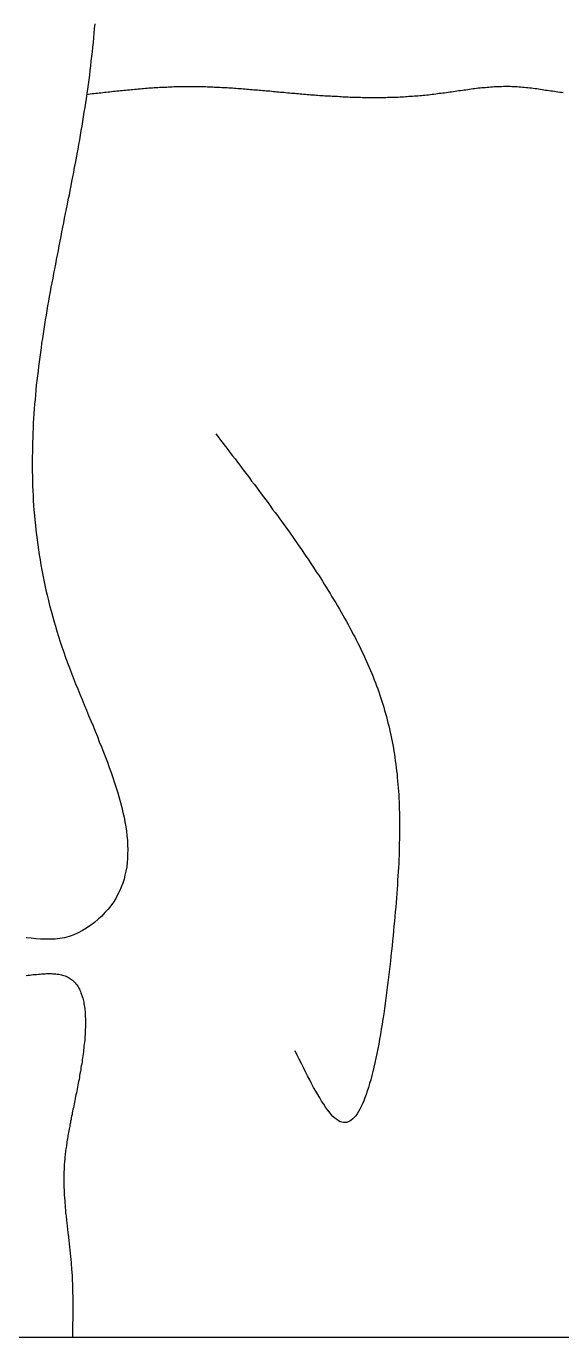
# Model space of a CAD drawing. Extents: x 443 to 1217, y -1921 to -677.
# Drawn here: x 561.01 to 565.62, y -894.89 to -883.58 of the extents above; entities that cross this region are included whole.
import ezdxf

# ---------------------------------------------------------------- set-up
doc = ezdxf.new("R2010")
doc.units = 0
doc.header["$MEASUREMENT"] = 0
for name, color, linetype in [('1', 7, 'CONTINUOUS'), ('3', 8, 'CONTINUOUS'), ('7', 7, 'CONTINUOUS')]:
    doc.layers.add(name, color=color, linetype=linetype)

msp = doc.modelspace()

# ---------------------------------------------------------------- linework, layer by layer
at = {"layer": '1', "color": 7}
for p, q in [((562.294, -884.102), (562.31, -884.101)), ((562.31, -884.101), (562.325, -884.101)), ((562.325, -884.101), (562.34, -884.101)), ((562.34, -884.101), (562.355, -884.101)), ((562.355, -884.101), (562.371, -884.1)), ((562.371, -884.1), (562.387, -884.1)), ((562.387, -884.1), (562.402, -884.1)), ((562.402, -884.1), (562.417, -884.1)), ((562.417, -884.1), (562.433, -884.1)), ((562.433, -884.1), (562.448, -884.1)), ((562.448, -884.1), (562.463, -884.1)), ((562.463, -884.1), (562.478, -884.101)), ((562.478, -884.101), (562.494, -884.101)), ((562.494, -884.101), (562.509, -884.101)), ((562.509, -884.101), (562.524, -884.101)), ((562.524, -884.101), (562.54, -884.102)), ((565.041, -884.102), (565.056, -884.101)), ((565.056, -884.101), (565.071, -884.101)), ((565.071, -884.101), (565.086, -884.1)), ((565.086, -884.1), (565.102, -884.1)), ((565.102, -884.1), (565.117, -884.099)), ((565.117, -884.099), (565.132, -884.099)), ((565.132, -884.099), (565.147, -884.099)), ((565.147, -884.099), (565.163, -884.099)), ((565.163, -884.099), (565.178, -884.099)), ((565.178, -884.099), (565.193, -884.1)), ((565.193, -884.1), (565.209, -884.1)), ((565.209, -884.1), (565.224, -884.101)), ((565.224, -884.101), (565.239, -884.102)), ((561.528, -884.169), (561.543, -884.168)), ((561.543, -884.168), (561.559, -884.166)), ((561.559, -884.166), (561.574, -884.163)), ((561.574, -884.163), (561.59, -884.162)), ((561.59, -884.162), (561.606, -884.16)), ((561.606, -884.16), (561.621, -884.159)), ((561.621, -884.159), (561.636, -884.157)), ((561.636, -884.157), (561.651, -884.155)), ((561.651, -884.155), (561.667, -884.154)), ((561.667, -884.154), (561.682, -884.151)), ((561.682, -884.151), (561.697, -884.15)), ((561.697, -884.15), (561.712, -884.148)), ((561.712, -884.148), (561.728, -884.146)), ((561.728, -884.146), (561.743, -884.145)), ((561.743, -884.145), (561.758, -884.143)), ((561.758, -884.143), (561.773, -884.142)), ((561.773, -884.142), (561.789, -884.139)), ((561.789, -884.139), (561.804, -884.138)), ((561.804, -884.138), (561.819, -884.136)), ((561.819, -884.136), (561.834, -884.135)), ((561.834, -884.135), (561.851, -884.133)), ((561.851, -884.133), (561.866, -884.132)), ((561.866, -884.132), (561.881, -884.131)), ((561.881, -884.131), (561.897, -884.129)), ((561.897, -884.129), (561.912, -884.127)), ((561.912, -884.127), (561.927, -884.126)), ((561.927, -884.126), (561.942, -884.124)), ((561.942, -884.124), (561.958, -884.123)), ((561.958, -884.123), (561.973, -884.122)), ((561.973, -884.122), (561.988, -884.121)), ((561.988, -884.121), (562.003, -884.119)), ((562.003, -884.119), (562.019, -884.118)), ((562.019, -884.118), (562.034, -884.117)), ((562.034, -884.117), (562.049, -884.115)), ((562.049, -884.115), (562.064, -884.114)), ((562.064, -884.114), (562.08, -884.113)), ((562.08, -884.113), (562.095, -884.112)), ((562.095, -884.112), (562.11, -884.111)), ((562.11, -884.111), (562.126, -884.11)), ((562.126, -884.11), (562.142, -884.109)), ((562.142, -884.109), (562.157, -884.108)), ((562.157, -884.108), (562.172, -884.108)), ((562.172, -884.108), (562.188, -884.107)), ((562.188, -884.107), (562.203, -884.106)), ((562.203, -884.106), (562.218, -884.106)), ((562.218, -884.106), (562.233, -884.105)), ((562.233, -884.105), (562.249, -884.103)), ((562.249, -884.103), (562.264, -884.103)), ((562.264, -884.103), (562.279, -884.102)), ((562.279, -884.102), (562.294, -884.102)), ((562.54, -884.102), (562.555, -884.102)), ((562.555, -884.102), (562.57, -884.103)), ((562.57, -884.103), (562.585, -884.103)), ((562.585, -884.103), (562.601, -884.105)), ((562.601, -884.105), (562.616, -884.105)), ((562.616, -884.105), (562.631, -884.106)), ((562.631, -884.106), (562.647, -884.106)), ((562.647, -884.106), (562.663, -884.107)), ((562.663, -884.107), (562.678, -884.108)), ((562.678, -884.108), (562.693, -884.109)), ((562.693, -884.109), (562.708, -884.109)), ((562.708, -884.109), (562.724, -884.11)), ((562.724, -884.11), (562.739, -884.111)), ((562.739, -884.111), (562.754, -884.112)), ((562.754, -884.112), (562.769, -884.113)), ((562.769, -884.113), (562.785, -884.114)), ((562.785, -884.114), (562.8, -884.115)), ((562.8, -884.115), (562.815, -884.117)), ((562.815, -884.117), (562.831, -884.118)), ((562.831, -884.118), (562.846, -884.119)), ((562.846, -884.119), (562.861, -884.12)), ((562.861, -884.12), (562.877, -884.121)), ((562.877, -884.121), (562.893, -884.122)), ((562.893, -884.122), (562.908, -884.123)), ((562.908, -884.123), (562.923, -884.124)), ((562.923, -884.124), (562.938, -884.126)), ((562.938, -884.126), (562.954, -884.127)), ((562.954, -884.127), (562.969, -884.129)), ((562.969, -884.129), (562.984, -884.13)), ((562.984, -884.13), (562.999, -884.131)), ((562.999, -884.131), (563.015, -884.133)), ((563.015, -884.133), (563.03, -884.134)), ((563.03, -884.134), (563.045, -884.135)), ((563.045, -884.135), (563.06, -884.136)), ((563.06, -884.136), (563.076, -884.138)), ((563.076, -884.138), (563.092, -884.139)), ((563.092, -884.139), (563.107, -884.14)), ((563.107, -884.14), (563.123, -884.142)), ((563.123, -884.142), (563.138, -884.144)), ((563.138, -884.144), (563.153, -884.145)), ((563.153, -884.145), (563.168, -884.146)), ((563.168, -884.146), (563.184, -884.148)), ((563.184, -884.148), (563.199, -884.149)), ((563.199, -884.149), (563.214, -884.15)), ((563.214, -884.15), (563.229, -884.151)), ((563.229, -884.151), (563.245, -884.154)), ((563.245, -884.154), (563.26, -884.155)), ((563.26, -884.155), (563.276, -884.156)), ((563.276, -884.156), (563.292, -884.158)), ((563.292, -884.158), (563.307, -884.159)), ((563.307, -884.159), (563.322, -884.16)), ((563.322, -884.16), (563.337, -884.161)), ((563.337, -884.161), (563.353, -884.163)), ((563.353, -884.163), (563.368, -884.164)), ((563.368, -884.164), (563.383, -884.166)), ((563.383, -884.166), (563.398, -884.167)), ((563.398, -884.167), (563.414, -884.168)), ((563.414, -884.168), (563.429, -884.169)), ((563.429, -884.169), (563.445, -884.17)), ((563.445, -884.17), (563.46, -884.172)), ((563.46, -884.172), (563.476, -884.173)), ((563.476, -884.173), (563.491, -884.174)), ((563.491, -884.174), (563.506, -884.175)), ((563.506, -884.175), (563.521, -884.176)), ((563.521, -884.176), (563.537, -884.178)), ((563.537, -884.178), (563.552, -884.179)), ((563.552, -884.179), (563.567, -884.18)), ((563.567, -884.18), (563.582, -884.181)), ((563.582, -884.181), (563.599, -884.182)), ((563.599, -884.182), (563.614, -884.182)), ((563.614, -884.182), (563.629, -884.183)), ((563.629, -884.183), (563.645, -884.184)), ((563.645, -884.184), (563.66, -884.185)), ((563.66, -884.185), (563.675, -884.186)), ((563.675, -884.186), (563.69, -884.186)), ((563.69, -884.186), (563.706, -884.187)), ((563.706, -884.187), (563.721, -884.188)), ((563.721, -884.188), (563.737, -884.19)), ((563.737, -884.19), (563.753, -884.19)), ((563.753, -884.19), (563.768, -884.191)), ((563.768, -884.191), (563.783, -884.191)), ((563.783, -884.191), (563.798, -884.192)), ((563.798, -884.192), (563.814, -884.192)), ((563.814, -884.192), (563.829, -884.193)), ((563.829, -884.193), (563.844, -884.193)), ((563.844, -884.193), (563.859, -884.194)), ((563.859, -884.194), (563.876, -884.194)), ((563.876, -884.194), (563.891, -884.194)), ((563.891, -884.194), (563.906, -884.195)), ((563.906, -884.195), (563.921, -884.195)), ((563.921, -884.195), (563.937, -884.195)), ((563.937, -884.195), (563.952, -884.195)), ((563.952, -884.195), (563.967, -884.195)), ((563.967, -884.195), (563.982, -884.195)), ((563.982, -884.195), (563.998, -884.195)), ((563.998, -884.195), (564.014, -884.195)), ((564.014, -884.195), (564.029, -884.195)), ((564.029, -884.195), (564.045, -884.195)), ((564.045, -884.195), (564.06, -884.195)), ((564.06, -884.195), (564.075, -884.195)), ((564.075, -884.195), (564.09, -884.195)), ((564.09, -884.195), (564.106, -884.195)), ((564.106, -884.195), (564.121, -884.194)), ((564.121, -884.194), (564.136, -884.194)), ((564.136, -884.194), (564.152, -884.194)), ((564.152, -884.194), (564.168, -884.193)), ((564.168, -884.193), (564.183, -884.193)), ((564.183, -884.193), (564.198, -884.192)), ((564.198, -884.192), (564.213, -884.192)), ((564.213, -884.192), (564.229, -884.191)), ((564.229, -884.191), (564.244, -884.19)), ((564.244, -884.19), (564.259, -884.19)), ((564.259, -884.19), (564.275, -884.188)), ((564.275, -884.188), (564.29, -884.187)), ((564.29, -884.187), (564.305, -884.186)), ((564.305, -884.186), (564.321, -884.185)), ((564.321, -884.185), (564.337, -884.184)), ((564.337, -884.184), (564.352, -884.183)), ((564.352, -884.183), (564.367, -884.182)), ((564.367, -884.182), (564.382, -884.181)), ((564.382, -884.181), (564.398, -884.18)), ((564.398, -884.18), (564.413, -884.178)), ((564.413, -884.178), (564.428, -884.176)), ((564.428, -884.176), (564.443, -884.175)), ((564.443, -884.175), (564.459, -884.173)), ((564.459, -884.173), (564.474, -884.172)), ((564.474, -884.172), (564.49, -884.17)), ((564.49, -884.17), (564.506, -884.168)), ((564.506, -884.168), (564.521, -884.167)), ((564.521, -884.167), (564.536, -884.164)), ((564.536, -884.164), (564.551, -884.162)), ((564.551, -884.162), (564.567, -884.16)), ((564.567, -884.16), (564.582, -884.159)), ((564.582, -884.159), (564.597, -884.157)), ((564.597, -884.157), (564.612, -884.155)), ((564.612, -884.155), (564.628, -884.152)), ((564.628, -884.152), (564.643, -884.15)), ((564.643, -884.15), (564.658, -884.148)), ((564.658, -884.148), (564.673, -884.146)), ((564.673, -884.146), (564.689, -884.144)), ((564.689, -884.144), (564.704, -884.142)), ((564.704, -884.142), (564.719, -884.139)), ((564.719, -884.139), (564.736, -884.137)), ((564.736, -884.137), (564.751, -884.135)), ((564.751, -884.135), (564.766, -884.133)), ((564.766, -884.133), (564.781, -884.131)), ((564.781, -884.131), (564.797, -884.129)), ((564.797, -884.129), (564.812, -884.126)), ((564.812, -884.126), (564.827, -884.124)), ((564.827, -884.124), (564.842, -884.122)), ((564.842, -884.122), (564.858, -884.12)), ((564.858, -884.12), (564.873, -884.119)), ((564.873, -884.119), (564.888, -884.117)), ((564.888, -884.117), (564.903, -884.114)), ((564.903, -884.114), (564.919, -884.113)), ((564.919, -884.113), (564.934, -884.111)), ((564.934, -884.111), (564.949, -884.11)), ((564.949, -884.11), (564.964, -884.109)), ((564.964, -884.109), (564.98, -884.107)), ((564.98, -884.107), (564.995, -884.106)), ((564.995, -884.106), (565.01, -884.105)), ((565.01, -884.105), (565.025, -884.103)), ((565.025, -884.103), (565.041, -884.102)), ((565.239, -884.102), (565.254, -884.103)), ((565.254, -884.103), (565.27, -884.105)), ((565.27, -884.105), (565.285, -884.106)), ((565.285, -884.106), (565.3, -884.108)), ((565.3, -884.108), (565.315, -884.109)), ((565.315, -884.109), (565.331, -884.111)), ((565.331, -884.111), (565.346, -884.112)), ((565.346, -884.112), (565.361, -884.114)), ((565.361, -884.114), (565.376, -884.117)), ((565.376, -884.117), (565.392, -884.118)), ((565.392, -884.118), (565.407, -884.12)), ((565.407, -884.12), (565.422, -884.122)), ((565.422, -884.122), (565.437, -884.124)), ((565.437, -884.124), (565.453, -884.126)), ((565.453, -884.126), (565.468, -884.129)), ((565.468, -884.129), (565.483, -884.132)), ((565.483, -884.132), (565.498, -884.134)), ((565.498, -884.134), (565.514, -884.136)), ((565.514, -884.136), (565.529, -884.138)), ((565.529, -884.138), (565.544, -884.14)), ((565.544, -884.14), (565.559, -884.143)), ((565.559, -884.143), (565.575, -884.145)), ((565.575, -884.145), (565.59, -884.147)), ((565.59, -884.147), (565.605, -884.149)), ((565.605, -884.149), (565.62, -884.151)), ((565.62, -884.151), (565.636, -884.154)), ((562.641, -887.096), (562.662, -887.122)), ((562.662, -887.122), (562.682, -887.15)), ((562.682, -887.15), (562.703, -887.177)), ((562.703, -887.177), (562.724, -887.204)), ((562.724, -887.204), (562.744, -887.231)), ((562.744, -887.231), (562.765, -887.258)), ((562.765, -887.258), (562.786, -887.286)), ((562.786, -887.286), (562.807, -887.312)), ((562.807, -887.312), (562.827, -887.339)), ((562.827, -887.339), (562.848, -887.366)), ((562.848, -887.366), (562.869, -887.394)), ((562.869, -887.394), (562.889, -887.421)), ((562.889, -887.421), (562.91, -887.448)), ((562.91, -887.448), (562.93, -887.474)), ((562.93, -887.474), (562.95, -887.502)), ((562.95, -887.502), (562.971, -887.529)), ((562.971, -887.529), (562.992, -887.556)), ((562.992, -887.556), (563.011, -887.583)), ((563.011, -887.583), (563.032, -887.611)), ((563.032, -887.611), (563.052, -887.637)), ((563.052, -887.637), (563.072, -887.664)), ((563.072, -887.664), (563.092, -887.691)), ((563.092, -887.691), (563.112, -887.718)), ((563.112, -887.718), (563.131, -887.746)), ((563.131, -887.746), (563.152, -887.772)), ((563.152, -887.772), (563.172, -887.799)), ((563.172, -887.799), (563.191, -887.826)), ((563.191, -887.826), (563.211, -887.854)), ((563.211, -887.854), (563.229, -887.88)), ((563.229, -887.88), (563.249, -887.907)), ((563.249, -887.907), (563.269, -887.934)), ((563.269, -887.934), (563.287, -887.961)), ((563.287, -887.961), (563.307, -887.988)), ((563.307, -887.988), (563.325, -888.015)), ((563.325, -888.015), (563.344, -888.042)), ((563.344, -888.042), (563.362, -888.069)), ((563.362, -888.069), (563.381, -888.095)), ((563.381, -888.095), (563.399, -888.123)), ((563.399, -888.123), (563.418, -888.15)), ((563.418, -888.15), (563.436, -888.176)), ((563.436, -888.176), (563.454, -888.203)), ((563.454, -888.203), (563.472, -888.231)), ((563.472, -888.231), (563.49, -888.257)), ((563.49, -888.257), (563.507, -888.284)), ((563.507, -888.284), (563.525, -888.311)), ((563.525, -888.311), (563.542, -888.337)), ((563.542, -888.337), (563.56, -888.365)), ((563.56, -888.365), (563.576, -888.392)), ((563.576, -888.392), (563.593, -888.418)), ((563.593, -888.418), (563.61, -888.445)), ((563.61, -888.445), (563.626, -888.471)), ((563.626, -888.471), (563.642, -888.499)), ((563.642, -888.499), (563.659, -888.525)), ((563.659, -888.525), (563.675, -888.552)), ((563.675, -888.552), (563.69, -888.578)), ((563.69, -888.578), (563.706, -888.606)), ((563.706, -888.606), (563.722, -888.632)), ((563.722, -888.632), (563.737, -888.659)), ((563.737, -888.659), (563.751, -888.685)), ((563.751, -888.685), (563.767, -888.712)), ((563.767, -888.712), (563.781, -888.738)), ((563.781, -888.738), (563.796, -888.766)), ((563.796, -888.766), (563.81, -888.792)), ((563.81, -888.792), (563.823, -888.819)), ((563.823, -888.819), (563.838, -888.845)), ((563.838, -888.845), (563.852, -888.871)), ((563.852, -888.871), (563.865, -888.899)), ((563.865, -888.899), (563.878, -888.925)), ((563.878, -888.925), (563.891, -888.951)), ((563.891, -888.951), (563.903, -888.978)), ((563.903, -888.978), (563.916, -889.004)), ((563.916, -889.004), (563.928, -889.031)), ((563.928, -889.031), (563.94, -889.058)), ((563.94, -889.058), (563.952, -889.084)), ((563.952, -889.084), (563.963, -889.11)), ((563.963, -889.11), (563.974, -889.136)), ((563.974, -889.136), (563.985, -889.162)), ((563.985, -889.162), (563.996, -889.19)), ((563.996, -889.19), (564.006, -889.216)), ((564.006, -889.216), (564.016, -889.242)), ((564.016, -889.242), (564.026, -889.268)), ((564.026, -889.268), (564.036, -889.294)), ((564.036, -889.294), (564.046, -889.32)), ((564.046, -889.32), (564.054, -889.348)), ((564.054, -889.348), (564.063, -889.374)), ((564.063, -889.374), (564.072, -889.4)), ((564.072, -889.4), (564.081, -889.426)), ((564.081, -889.426), (564.088, -889.452)), ((564.088, -889.452), (564.096, -889.48)), ((564.096, -889.48), (564.103, -889.506)), ((564.103, -889.506), (564.111, -889.532)), ((564.111, -889.532), (564.118, -889.559)), ((564.118, -889.559), (564.125, -889.585)), ((564.125, -889.585), (564.132, -889.613)), ((564.132, -889.613), (564.137, -889.639)), ((564.137, -889.639), (564.144, -889.666)), ((564.144, -889.666), (564.149, -889.693)), ((564.149, -889.693), (564.156, -889.72)), ((564.156, -889.72), (564.161, -889.748)), ((564.161, -889.748), (564.166, -889.775)), ((564.166, -889.775), (564.171, -889.803)), ((564.171, -889.803), (564.175, -889.83)), ((564.175, -889.83), (564.18, -889.858)), ((564.18, -889.858), (564.184, -889.886)), ((564.184, -889.886), (564.188, -889.914)), ((564.188, -889.914), (564.192, -889.943)), ((564.192, -889.943), (564.196, -889.971)), ((564.196, -889.971), (564.199, -889.999)), ((564.199, -889.999), (564.203, -890.029)), ((564.203, -890.029), (564.205, -890.058)), ((564.205, -890.058), (564.208, -890.087)), ((564.208, -890.087), (564.21, -890.117)), ((564.21, -890.117), (564.212, -890.147)), ((564.212, -890.147), (564.215, -890.176)), ((564.215, -890.176), (564.217, -890.206)), ((564.217, -890.206), (564.218, -890.237)), ((564.218, -890.237), (564.22, -890.267)), ((564.22, -890.267), (564.221, -890.298)), ((564.221, -890.298), (564.222, -890.33)), ((564.222, -890.33), (564.223, -890.361)), ((564.223, -890.361), (564.223, -890.393)), ((564.223, -890.393), (564.224, -890.424)), ((564.224, -890.424), (564.224, -890.457)), ((564.224, -890.523), (564.223, -890.555)), ((564.224, -890.457), (564.224, -890.49)), ((564.224, -890.49), (564.224, -890.523)), ((564.222, -890.657), (564.221, -890.691)), ((564.223, -890.589), (564.222, -890.623)), ((564.222, -890.623), (564.222, -890.657)), ((564.223, -890.555), (564.223, -890.589)), ((564.218, -890.761), (564.217, -890.797)), ((564.22, -890.726), (564.218, -890.761)), ((564.221, -890.691), (564.22, -890.726)), ((564.212, -890.869), (564.211, -890.906)), ((564.215, -890.833), (564.212, -890.869)), ((564.217, -890.797), (564.215, -890.833)), ((564.206, -890.981), (564.204, -891.018)), ((564.208, -890.943), (564.206, -890.981)), ((564.211, -890.906), (564.208, -890.943)), ((564.198, -891.096), (564.195, -891.135)), ((564.2, -891.058), (564.198, -891.096)), ((564.204, -891.018), (564.2, -891.058)), ((564.188, -891.215), (564.184, -891.255)), ((564.192, -891.174), (564.188, -891.215)), ((564.195, -891.135), (564.192, -891.174)), ((564.181, -891.296), (564.176, -891.338)), ((564.184, -891.255), (564.181, -891.296)), ((564.169, -891.422), (564.164, -891.465)), ((564.173, -891.38), (564.169, -891.422)), ((564.176, -891.338), (564.173, -891.38)), ((564.156, -891.552), (564.15, -891.596)), ((564.16, -891.509), (564.156, -891.552)), ((564.164, -891.465), (564.16, -891.509)), ((564.146, -891.641), (564.14, -891.686)), ((564.15, -891.596), (564.146, -891.641)), ((564.13, -891.777), (564.124, -891.823)), ((564.135, -891.731), (564.13, -891.777)), ((564.14, -891.686), (564.135, -891.731)), ((564.119, -891.867), (564.113, -891.913)), ((564.124, -891.823), (564.119, -891.867)), ((564.1, -892.004), (564.095, -892.049)), ((564.107, -891.959), (564.1, -892.004)), ((564.113, -891.913), (564.107, -891.959)), ((564.088, -892.094), (564.081, -892.139)), ((564.095, -892.049), (564.088, -892.094)), ((564.067, -892.227), (564.06, -892.271)), ((564.074, -892.183), (564.067, -892.227)), ((564.081, -892.139), (564.074, -892.183)), ((564.052, -892.313), (564.045, -892.355)), ((564.06, -892.271), (564.052, -892.313)), ((563.343, -892.449), (563.325, -892.412)), ((563.36, -892.485), (563.343, -892.449)), ((564.028, -892.437), (564.021, -892.477)), ((564.037, -892.396), (564.028, -892.437)), ((564.045, -892.355), (564.037, -892.396)), ((563.379, -892.521), (563.36, -892.485)), ((563.396, -892.557), (563.379, -892.521)), ((563.415, -892.593), (563.396, -892.557)), ((564.003, -892.554), (563.994, -892.591)), ((564.012, -892.516), (564.003, -892.554)), ((564.021, -892.477), (564.012, -892.516)), ((563.432, -892.628), (563.415, -892.593)), ((563.45, -892.662), (563.432, -892.628)), ((563.467, -892.696), (563.45, -892.662)), ((563.976, -892.662), (563.966, -892.696)), ((563.986, -892.627), (563.976, -892.662)), ((563.994, -892.591), (563.986, -892.627)), ((563.484, -892.728), (563.467, -892.696)), ((563.502, -892.76), (563.484, -892.728)), ((563.519, -892.79), (563.502, -892.76)), ((563.537, -892.819), (563.519, -892.79)), ((563.937, -892.789), (563.926, -892.818)), ((563.946, -892.76), (563.937, -892.789)), ((563.956, -892.728), (563.946, -892.76)), ((563.966, -892.696), (563.956, -892.728)), ((563.553, -892.847), (563.537, -892.819)), ((563.571, -892.873), (563.553, -892.847)), ((563.587, -892.898), (563.571, -892.873)), ((563.603, -892.921), (563.587, -892.898)), ((563.882, -892.916), (563.871, -892.936)), ((563.894, -892.894), (563.882, -892.916)), ((563.905, -892.87), (563.894, -892.894)), ((563.916, -892.845), (563.905, -892.87)), ((563.926, -892.818), (563.916, -892.845)), ((563.62, -892.942), (563.603, -892.921)), ((563.636, -892.962), (563.62, -892.942)), ((563.651, -892.978), (563.636, -892.962)), ((563.667, -892.993), (563.651, -892.978)), ((563.683, -893.006), (563.667, -892.993)), ((563.698, -893.016), (563.683, -893.006)), ((563.712, -893.024), (563.698, -893.016)), ((563.727, -893.029), (563.712, -893.024)), ((563.742, -893.031), (563.727, -893.029)), ((563.756, -893.032), (563.742, -893.031)), ((563.77, -893.03), (563.756, -893.032)), ((563.783, -893.026), (563.77, -893.03)), ((563.796, -893.019), (563.783, -893.026)), ((563.809, -893.011), (563.796, -893.019)), ((563.822, -893), (563.809, -893.011)), ((563.834, -892.987), (563.822, -893)), ((563.847, -892.972), (563.834, -892.987)), ((563.859, -892.955), (563.847, -892.972)), ((563.871, -892.936), (563.859, -892.955))]:
    msp.add_line(p, q, dxfattribs=at)
at = {"layer": '3', "color": 3}
for p, q in [((561.59, -883.641), (561.586, -883.682)), ((561.594, -883.602), (561.59, -883.641)), ((561.597, -883.562), (561.594, -883.602)), ((561.578, -883.762), (561.574, -883.803)), ((561.583, -883.722), (561.578, -883.762)), ((561.586, -883.682), (561.583, -883.722)), ((561.57, -883.843), (561.565, -883.883)), ((561.574, -883.803), (561.57, -883.843)), ((561.555, -883.963), (561.551, -884.003)), ((561.561, -883.924), (561.555, -883.963)), ((561.565, -883.883), (561.561, -883.924)), ((561.54, -884.084), (561.535, -884.123)), ((561.546, -884.044), (561.54, -884.084)), ((561.551, -884.003), (561.546, -884.044)), ((561.524, -884.204), (561.517, -884.243)), ((561.529, -884.163), (561.524, -884.204)), ((561.535, -884.123), (561.529, -884.163)), ((561.505, -884.322), (561.499, -884.363)), ((561.512, -884.283), (561.505, -884.322)), ((561.517, -884.243), (561.512, -884.283)), ((561.492, -884.402), (561.486, -884.442)), ((561.499, -884.363), (561.492, -884.402)), ((561.473, -884.522), (561.465, -884.561)), ((561.479, -884.482), (561.473, -884.522)), ((561.486, -884.442), (561.479, -884.482)), ((561.451, -884.641), (561.444, -884.681)), ((561.458, -884.601), (561.451, -884.641)), ((561.465, -884.561), (561.458, -884.601)), ((561.429, -884.761), (561.421, -884.8)), ((561.437, -884.72), (561.429, -884.761)), ((561.444, -884.681), (561.437, -884.72)), ((561.406, -884.879), (561.398, -884.919)), ((561.414, -884.839), (561.406, -884.879)), ((561.421, -884.8), (561.414, -884.839)), ((561.383, -884.998), (561.376, -885.037)), ((561.391, -884.959), (561.383, -884.998)), ((561.398, -884.919), (561.391, -884.959)), ((561.359, -885.117), (561.352, -885.156)), ((561.367, -885.078), (561.359, -885.117)), ((561.376, -885.037), (561.367, -885.078)), ((561.344, -885.197), (561.335, -885.236)), ((561.352, -885.156), (561.344, -885.197)), ((561.32, -885.315), (561.312, -885.355)), ((561.328, -885.276), (561.32, -885.315)), ((561.335, -885.236), (561.328, -885.276)), ((561.296, -885.434), (561.288, -885.474)), ((561.304, -885.395), (561.296, -885.434)), ((561.312, -885.355), (561.304, -885.395)), ((561.273, -885.554), (561.266, -885.593)), ((561.281, -885.514), (561.273, -885.554)), ((561.288, -885.474), (561.281, -885.514)), ((561.25, -885.673), (561.243, -885.713)), ((561.258, -885.634), (561.25, -885.673)), ((561.266, -885.593), (561.258, -885.634)), ((561.227, -885.793), (561.22, -885.832)), ((561.235, -885.752), (561.227, -885.793)), ((561.243, -885.713), (561.235, -885.752)), ((561.212, -885.872), (561.206, -885.911)), ((561.22, -885.832), (561.212, -885.872)), ((561.191, -885.992), (561.185, -886.031)), ((561.198, -885.952), (561.191, -885.992)), ((561.206, -885.911), (561.198, -885.952)), ((561.171, -886.112), (561.165, -886.152)), ((561.178, -886.072), (561.171, -886.112)), ((561.185, -886.031), (561.178, -886.072)), ((561.152, -886.232), (561.146, -886.272)), ((561.159, -886.193), (561.152, -886.232)), ((561.165, -886.152), (561.159, -886.193)), ((561.135, -886.353), (561.129, -886.393)), ((561.14, -886.313), (561.135, -886.353)), ((561.146, -886.272), (561.14, -886.313)), ((561.118, -886.474), (561.113, -886.514)), ((561.124, -886.433), (561.118, -886.474)), ((561.129, -886.393), (561.124, -886.433)), ((561.109, -886.556), (561.103, -886.596)), ((561.113, -886.514), (561.109, -886.556)), ((561.094, -886.677), (561.09, -886.718)), ((561.099, -886.636), (561.094, -886.677)), ((561.103, -886.596), (561.099, -886.636)), ((561.084, -886.799), (561.079, -886.84)), ((561.087, -886.758), (561.084, -886.799)), ((561.09, -886.718), (561.087, -886.758)), ((561.074, -886.922), (561.07, -886.963)), ((561.076, -886.88), (561.074, -886.922)), ((561.079, -886.84), (561.076, -886.88)), ((561.068, -887.003), (561.066, -887.045)), ((561.07, -886.963), (561.068, -887.003)), ((561.063, -887.128), (561.061, -887.169)), ((561.064, -887.086), (561.063, -887.128)), ((561.066, -887.045), (561.064, -887.086)), ((561.06, -887.252), (561.058, -887.293)), ((561.061, -887.169), (561.06, -887.211)), ((561.06, -887.211), (561.06, -887.252)), ((561.058, -887.293), (561.058, -887.335)), ((561.058, -887.335), (561.058, -887.376)), ((561.058, -887.376), (561.058, -887.418)), ((561.058, -887.418), (561.06, -887.46)), ((561.06, -887.46), (561.061, -887.502)), ((561.061, -887.502), (561.062, -887.543)), ((561.062, -887.543), (561.064, -887.585)), ((561.064, -887.585), (561.066, -887.628)), ((561.066, -887.628), (561.068, -887.669)), ((561.068, -887.669), (561.07, -887.712)), ((561.07, -887.712), (561.074, -887.754)), ((561.074, -887.754), (561.078, -887.797)), ((561.078, -887.797), (561.081, -887.839)), ((561.081, -887.839), (561.086, -887.882)), ((561.086, -887.882), (561.09, -887.924)), ((561.09, -887.924), (561.096, -887.967)), ((561.096, -887.967), (561.101, -888.009)), ((561.101, -888.009), (561.106, -888.053)), ((561.106, -888.053), (561.113, -888.095)), ((561.113, -888.095), (561.119, -888.139)), ((561.119, -888.139), (561.126, -888.182)), ((561.126, -888.182), (561.134, -888.225)), ((561.134, -888.225), (561.141, -888.269)), ((561.141, -888.269), (561.15, -888.312)), ((561.15, -888.312), (561.159, -888.356)), ((561.159, -888.356), (561.167, -888.4)), ((561.167, -888.4), (561.177, -888.443)), ((561.177, -888.443), (561.187, -888.487)), ((561.187, -888.487), (561.198, -888.531)), ((561.198, -888.531), (561.209, -888.575)), ((561.209, -888.575), (561.221, -888.62)), ((561.221, -888.62), (561.233, -888.663)), ((561.233, -888.663), (561.245, -888.708)), ((561.245, -888.708), (561.258, -888.753)), ((561.258, -888.753), (561.271, -888.797)), ((561.271, -888.797), (561.285, -888.842)), ((561.285, -888.842), (561.3, -888.887)), ((561.3, -888.887), (561.315, -888.931)), ((561.315, -888.931), (561.331, -888.977)), ((561.331, -888.977), (561.346, -889.022)), ((561.346, -889.022), (561.364, -889.068)), ((561.364, -889.068), (561.38, -889.112)), ((561.38, -889.112), (561.397, -889.158)), ((561.397, -889.158), (561.415, -889.204)), ((561.415, -889.204), (561.433, -889.249)), ((561.433, -889.249), (561.452, -889.294)), ((561.452, -889.294), (561.47, -889.34)), ((561.47, -889.34), (561.489, -889.386)), ((561.489, -889.386), (561.507, -889.432)), ((561.507, -889.432), (561.526, -889.476)), ((561.526, -889.476), (561.545, -889.522)), ((561.545, -889.522), (561.564, -889.568)), ((561.564, -889.568), (561.583, -889.613)), ((561.583, -889.613), (561.601, -889.658)), ((561.601, -889.658), (561.62, -889.703)), ((561.62, -889.703), (561.637, -889.749)), ((561.637, -889.749), (561.656, -889.793)), ((561.656, -889.793), (561.673, -889.838)), ((561.673, -889.838), (561.691, -889.883)), ((561.691, -889.883), (561.707, -889.926)), ((561.707, -889.926), (561.723, -889.971)), ((561.723, -889.971), (561.739, -890.015)), ((561.739, -890.015), (561.754, -890.058)), ((561.754, -890.058), (561.769, -890.102)), ((561.769, -890.102), (561.782, -890.145)), ((561.782, -890.145), (561.796, -890.189)), ((561.796, -890.189), (561.808, -890.232)), ((561.808, -890.232), (561.82, -890.274)), ((561.82, -890.274), (561.831, -890.315)), ((561.831, -890.315), (561.841, -890.358)), ((561.841, -890.358), (561.85, -890.399)), ((561.85, -890.399), (561.857, -890.44)), ((561.857, -890.44), (561.865, -890.481)), ((561.865, -890.481), (561.87, -890.521)), ((561.87, -890.521), (561.875, -890.561)), ((561.875, -890.561), (561.879, -890.6)), ((561.879, -890.6), (561.881, -890.639)), ((561.881, -890.639), (561.882, -890.678)), ((561.88, -890.754), (561.877, -890.791)), ((561.881, -890.717), (561.88, -890.754)), ((561.882, -890.678), (561.881, -890.717)), ((561.866, -890.864), (561.858, -890.9)), ((561.873, -890.828), (561.866, -890.864)), ((561.877, -890.791), (561.873, -890.828)), ((561.839, -890.969), (561.826, -891.003)), ((561.85, -890.934), (561.839, -890.969)), ((561.858, -890.9), (561.85, -890.934)), ((561.778, -891.101), (561.758, -891.132)), ((561.795, -891.069), (561.778, -891.101)), ((561.812, -891.036), (561.795, -891.069)), ((561.826, -891.003), (561.812, -891.036)), ((561.686, -891.222), (561.658, -891.252)), ((561.712, -891.193), (561.686, -891.222)), ((561.735, -891.163), (561.712, -891.193)), ((561.758, -891.132), (561.735, -891.163)), ((561.563, -891.331), (561.527, -891.355)), ((561.596, -891.306), (561.563, -891.331)), ((561.628, -891.279), (561.596, -891.306)), ((561.658, -891.252), (561.628, -891.279)), ((561.049, -891.443), (561.007, -891.439)), ((561.09, -891.448), (561.049, -891.443)), ((561.131, -891.45), (561.09, -891.448)), ((561.173, -891.452), (561.131, -891.45)), ((561.256, -891.45), (561.214, -891.452)), ((561.296, -891.446), (561.256, -891.45)), ((561.336, -891.438), (561.296, -891.446)), ((561.377, -891.427), (561.336, -891.438)), ((561.416, -891.413), (561.377, -891.427)), ((561.454, -891.395), (561.416, -891.413)), ((561.491, -891.377), (561.454, -891.395)), ((561.527, -891.355), (561.491, -891.377)), ((561.214, -891.452), (561.173, -891.452)), ((561.007, -891.764), (561.022, -891.762)), ((561.022, -891.762), (561.037, -891.761)), ((561.037, -891.761), (561.052, -891.758)), ((561.052, -891.758), (561.067, -891.756)), ((561.067, -891.756), (561.081, -891.755)), ((561.081, -891.755), (561.097, -891.754)), ((561.097, -891.754), (561.112, -891.752)), ((561.112, -891.752), (561.126, -891.751)), ((561.126, -891.751), (561.14, -891.75)), ((561.14, -891.75), (561.154, -891.749)), ((561.154, -891.749), (561.169, -891.749)), ((561.169, -891.749), (561.183, -891.747)), ((561.183, -891.747), (561.197, -891.747)), ((561.197, -891.747), (561.21, -891.747)), ((561.21, -891.747), (561.224, -891.747)), ((561.224, -891.747), (561.237, -891.749)), ((561.237, -891.749), (561.25, -891.749)), ((561.25, -891.749), (561.262, -891.75)), ((561.262, -891.75), (561.275, -891.751)), ((561.275, -891.751), (561.287, -891.753)), ((561.287, -891.753), (561.299, -891.755)), ((561.299, -891.755), (561.31, -891.757)), ((561.31, -891.757), (561.321, -891.761)), ((561.321, -891.761), (561.332, -891.764)), ((561.332, -891.764), (561.343, -891.767)), ((561.343, -891.767), (561.353, -891.771)), ((561.353, -891.771), (561.363, -891.776)), ((561.363, -891.776), (561.372, -891.781)), ((561.372, -891.781), (561.381, -891.787)), ((561.381, -891.787), (561.39, -891.792)), ((561.39, -891.792), (561.398, -891.799)), ((561.398, -891.799), (561.406, -891.805)), ((561.406, -891.805), (561.414, -891.813)), ((561.414, -891.813), (561.421, -891.819)), ((561.421, -891.819), (561.429, -891.827)), ((561.429, -891.827), (561.436, -891.836)), ((561.436, -891.836), (561.442, -891.844)), ((561.442, -891.844), (561.448, -891.853)), ((561.448, -891.853), (561.454, -891.862)), ((561.454, -891.862), (561.46, -891.872)), ((561.46, -891.872), (561.465, -891.882)), ((561.465, -891.882), (561.469, -891.891)), ((561.469, -891.891), (561.475, -891.901)), ((561.475, -891.901), (561.479, -891.912)), ((561.479, -891.912), (561.482, -891.923)), ((561.482, -891.923), (561.487, -891.935)), ((561.487, -891.935), (561.49, -891.946)), ((561.49, -891.946), (561.494, -891.958)), ((561.494, -891.958), (561.497, -891.97)), ((561.497, -891.97), (561.5, -891.983)), ((561.5, -891.983), (561.503, -891.995)), ((561.503, -891.995), (561.505, -892.008)), ((561.505, -892.008), (561.507, -892.021)), ((561.507, -892.021), (561.51, -892.034)), ((561.51, -892.034), (561.511, -892.048)), ((561.511, -892.048), (561.513, -892.061)), ((561.513, -892.061), (561.514, -892.076)), ((561.514, -892.076), (561.515, -892.09)), ((561.515, -892.09), (561.516, -892.105)), ((561.516, -892.105), (561.516, -892.119)), ((561.516, -892.119), (561.517, -892.134)), ((561.516, -892.241), (561.515, -892.258)), ((561.517, -892.211), (561.516, -892.226)), ((561.516, -892.226), (561.516, -892.241)), ((561.517, -892.134), (561.517, -892.149)), ((561.517, -892.149), (561.517, -892.164)), ((561.517, -892.164), (561.517, -892.179)), ((561.517, -892.179), (561.517, -892.194)), ((561.517, -892.194), (561.517, -892.211)), ((561.509, -892.339), (561.507, -892.356)), ((561.511, -892.323), (561.509, -892.339)), ((561.512, -892.307), (561.511, -892.323)), ((561.513, -892.29), (561.512, -892.307)), ((561.514, -892.274), (561.513, -892.29)), ((561.515, -892.258), (561.514, -892.274)), ((561.494, -892.457), (561.492, -892.473)), ((561.498, -892.44), (561.494, -892.457)), ((561.5, -892.423), (561.498, -892.44)), ((561.502, -892.406), (561.5, -892.423)), ((561.503, -892.389), (561.502, -892.406)), ((561.505, -892.372), (561.503, -892.389)), ((561.507, -892.356), (561.505, -892.372)), ((561.477, -892.576), (561.474, -892.592)), ((561.479, -892.558), (561.477, -892.576)), ((561.482, -892.541), (561.479, -892.558)), ((561.485, -892.525), (561.482, -892.541)), ((561.488, -892.507), (561.485, -892.525)), ((561.49, -892.491), (561.488, -892.507)), ((561.492, -892.473), (561.49, -892.491)), ((561.455, -892.693), (561.452, -892.71)), ((561.458, -892.677), (561.455, -892.693)), ((561.462, -892.66), (561.458, -892.677)), ((561.465, -892.643), (561.462, -892.66)), ((561.467, -892.626), (561.465, -892.643)), ((561.47, -892.61), (561.467, -892.626)), ((561.474, -892.592), (561.47, -892.61)), ((561.436, -892.793), (561.432, -892.808)), ((561.439, -892.776), (561.436, -892.793)), ((561.442, -892.76), (561.439, -892.776)), ((561.445, -892.744), (561.442, -892.76)), ((561.449, -892.727), (561.445, -892.744)), ((561.452, -892.71), (561.449, -892.727)), ((561.41, -892.917), (561.407, -892.932)), ((561.414, -892.903), (561.41, -892.917)), ((561.417, -892.886), (561.414, -892.903)), ((561.419, -892.871), (561.417, -892.886)), ((561.422, -892.856), (561.419, -892.871)), ((561.426, -892.841), (561.422, -892.856)), ((561.429, -892.824), (561.426, -892.841)), ((561.432, -892.808), (561.429, -892.824)), ((561.39, -893.019), (561.388, -893.033)), ((561.393, -893.005), (561.39, -893.019)), ((561.395, -892.991), (561.393, -893.005)), ((561.398, -892.977), (561.395, -892.991)), ((561.402, -892.962), (561.398, -892.977)), ((561.404, -892.947), (561.402, -892.962)), ((561.407, -892.932), (561.404, -892.947)), ((561.367, -893.142), (561.365, -893.157)), ((561.369, -893.129), (561.367, -893.142)), ((561.371, -893.116), (561.369, -893.129)), ((561.375, -893.103), (561.371, -893.116)), ((561.377, -893.089), (561.375, -893.103)), ((561.379, -893.075), (561.377, -893.089)), ((561.382, -893.062), (561.379, -893.075)), ((561.384, -893.048), (561.382, -893.062)), ((561.388, -893.033), (561.384, -893.048)), ((561.351, -893.247), (561.348, -893.26)), ((561.353, -893.235), (561.351, -893.247)), ((561.354, -893.222), (561.353, -893.235)), ((561.356, -893.209), (561.354, -893.222)), ((561.358, -893.196), (561.356, -893.209)), ((561.36, -893.183), (561.358, -893.196)), ((561.363, -893.17), (561.36, -893.183)), ((561.365, -893.157), (561.363, -893.17)), ((561.337, -893.363), (561.336, -893.375)), ((561.339, -893.35), (561.337, -893.363)), ((561.34, -893.336), (561.339, -893.35)), ((561.341, -893.324), (561.34, -893.336)), ((561.343, -893.311), (561.341, -893.324)), ((561.344, -893.298), (561.343, -893.311)), ((561.345, -893.286), (561.344, -893.298)), ((561.347, -893.273), (561.345, -893.286)), ((561.348, -893.26), (561.347, -893.273)), ((561.332, -893.464), (561.331, -893.477)), ((561.331, -893.477), (561.331, -893.49)), ((561.333, -893.439), (561.332, -893.452)), ((561.332, -893.452), (561.332, -893.464)), ((561.334, -893.413), (561.333, -893.426)), ((561.333, -893.426), (561.333, -893.439)), ((561.335, -893.388), (561.334, -893.401)), ((561.334, -893.401), (561.334, -893.413)), ((561.336, -893.375), (561.335, -893.388)), ((561.331, -893.49), (561.331, -893.503)), ((561.331, -893.503), (561.331, -893.516)), ((561.331, -893.516), (561.331, -893.529)), ((561.331, -893.529), (561.331, -893.542)), ((561.331, -893.542), (561.331, -893.555)), ((561.331, -893.555), (561.332, -893.569)), ((561.332, -893.569), (561.332, -893.582)), ((561.332, -893.582), (561.332, -893.595)), ((561.332, -893.595), (561.333, -893.608)), ((561.333, -893.608), (561.333, -893.621)), ((561.333, -893.621), (561.334, -893.634)), ((561.334, -893.634), (561.335, -893.647)), ((561.335, -893.647), (561.335, -893.661)), ((561.335, -893.661), (561.336, -893.674)), ((561.336, -893.674), (561.337, -893.687)), ((561.337, -893.687), (561.339, -893.7)), ((561.339, -893.7), (561.34, -893.715)), ((561.34, -893.715), (561.341, -893.728)), ((561.341, -893.728), (561.342, -893.741)), ((561.342, -893.741), (561.343, -893.755)), ((561.343, -893.755), (561.344, -893.768)), ((561.344, -893.768), (561.345, -893.781)), ((561.345, -893.781), (561.346, -893.795)), ((561.346, -893.795), (561.347, -893.808)), ((561.347, -893.808), (561.348, -893.823)), ((561.348, -893.823), (561.351, -893.836)), ((561.351, -893.836), (561.352, -893.85)), ((561.352, -893.85), (561.353, -893.863)), ((561.353, -893.863), (561.355, -893.877)), ((561.355, -893.877), (561.356, -893.89)), ((561.356, -893.89), (561.357, -893.904)), ((561.357, -893.904), (561.359, -893.917)), ((561.359, -893.917), (561.36, -893.931)), ((561.36, -893.931), (561.363, -893.945)), ((561.363, -893.945), (561.364, -893.959)), ((561.364, -893.959), (561.365, -893.972)), ((561.365, -893.972), (561.367, -893.986)), ((561.367, -893.986), (561.368, -894)), ((561.368, -894), (561.37, -894.013)), ((561.37, -894.013), (561.371, -894.027)), ((561.371, -894.027), (561.373, -894.042)), ((561.373, -894.042), (561.375, -894.055)), ((561.375, -894.055), (561.376, -894.069)), ((561.376, -894.069), (561.378, -894.082)), ((561.378, -894.082), (561.379, -894.096)), ((561.379, -894.096), (561.381, -894.11)), ((561.381, -894.11), (561.382, -894.123)), ((561.382, -894.123), (561.383, -894.137)), ((561.383, -894.137), (561.385, -894.152)), ((561.385, -894.152), (561.386, -894.165)), ((561.386, -894.165), (561.388, -894.179)), ((561.388, -894.179), (561.389, -894.192)), ((561.389, -894.192), (561.391, -894.206)), ((561.391, -894.206), (561.392, -894.22)), ((561.392, -894.22), (561.393, -894.233)), ((561.393, -894.233), (561.394, -894.248)), ((561.394, -894.248), (561.395, -894.262)), ((561.395, -894.262), (561.396, -894.275)), ((561.396, -894.275), (561.397, -894.289)), ((561.397, -894.289), (561.398, -894.302)), ((561.398, -894.302), (561.4, -894.316)), ((561.4, -894.316), (561.401, -894.33)), ((561.401, -894.33), (561.402, -894.343)), ((561.402, -894.343), (561.402, -894.358)), ((561.402, -894.358), (561.403, -894.371)), ((561.403, -894.371), (561.404, -894.385)), ((561.404, -894.385), (561.404, -894.398)), ((561.404, -894.398), (561.405, -894.412)), ((561.405, -894.412), (561.405, -894.425)), ((561.405, -894.425), (561.406, -894.439)), ((561.406, -894.439), (561.406, -894.452)), ((561.406, -894.452), (561.407, -894.467)), ((561.407, -894.467), (561.407, -894.48)), ((561.407, -894.48), (561.407, -894.494)), ((561.407, -894.494), (561.407, -894.507)), ((561.407, -894.507), (561.408, -894.521)), ((561.408, -894.521), (561.408, -894.534)), ((561.408, -894.534), (561.408, -894.548)), ((561.408, -894.548), (561.408, -894.561)), ((561.408, -894.561), (561.408, -894.576)), ((561.408, -894.576), (561.408, -894.589)), ((561.408, -894.589), (561.408, -894.602)), ((561.408, -894.602), (561.408, -894.616)), ((561.408, -894.616), (561.408, -894.629)), ((561.408, -894.629), (561.408, -894.643)), ((561.408, -894.643), (561.408, -894.656)), ((561.408, -894.656), (561.408, -894.67)), ((561.408, -894.67), (561.408, -894.683)), ((561.408, -894.683), (561.408, -894.697)), ((561.408, -894.697), (561.408, -894.711)), ((561.408, -894.711), (561.408, -894.724)), ((561.408, -894.724), (561.408, -894.738)), ((561.407, -894.791), (561.406, -894.806)), ((561.406, -894.806), (561.406, -894.819)), ((561.406, -894.819), (561.406, -894.832)), ((561.406, -894.832), (561.406, -894.846)), ((561.408, -894.738), (561.407, -894.751)), ((561.407, -894.751), (561.407, -894.764)), ((561.407, -894.764), (561.407, -894.778)), ((561.407, -894.778), (561.407, -894.791)), ((561.406, -894.846), (561.405, -894.859)), ((561.405, -894.859), (561.405, -894.873)), ((561.405, -894.873), (561.405, -894.886))]:
    msp.add_line(p, q, dxfattribs=at)
at = {"layer": '7', "color": 3, "linetype": 'Continuous'}
msp.add_line((535.993, -894.882), (609.233, -894.882), dxfattribs=at)

doc.saveas('drawing.dxf')
